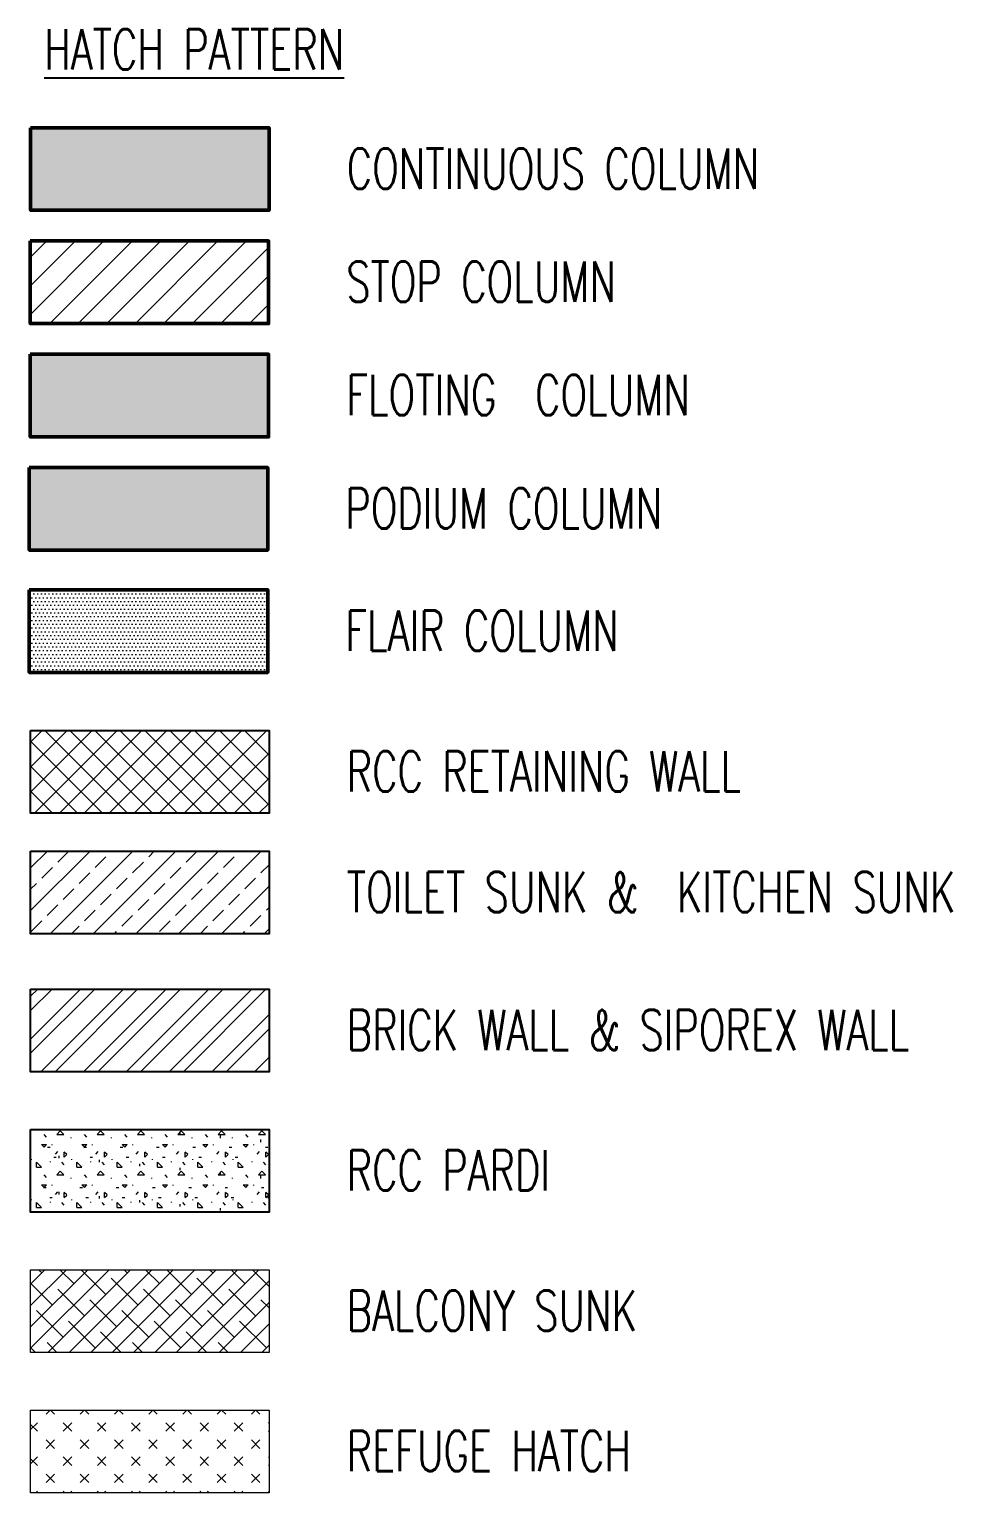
# Model space of a CAD drawing. Extents: x -69352 to 1013721, y -547461 to -186867.
# Drawn here: x 534326 to 545762, y -205006 to -186867 of the extents above; entities that cross this region are included whole.
import ezdxf
from ezdxf.enums import TextEntityAlignment as Align

# ---------------------------------------------------------------- set-up
doc = ezdxf.new("R2010")
doc.units = 0
doc.header["$LTSCALE"] = 500
doc.header["$MEASUREMENT"] = 0
for name, color, linetype in [('S- REFUGE SUNK', 8, 'Continuous'), ('S-BRICK WALL', 5, 'Continuous'), ('S-BRICK WALL HATCH', 5, 'Continuous'), ('S-COLUMN', 1, 'Continuous'), ('S-FLAIR COLUMN', 2, 'Continuous'), ('S-RCC PARDI', 4, 'Continuous'), ('S-RCC PARDI HATCH', 8, 'Continuous'), ('S-RETAINING WALL', 6, 'Continuous'), ('S-RETAINING WALL HATCH', 8, 'Continuous'), ('S-SUNK', 9, 'Continuous'), ('S-TEXT', 2, 'Continuous'), ('S-TITIL', 6, 'Continuous')]:
    doc.layers.add(name, color=color, linetype=linetype)
doc.styles.add('ROMANS', font='simplex.shx', dxfattribs={"width": 0.8, "height": 275})

msp = doc.modelspace()

# ---------------------------------------------------------------- hatches: boundary and pattern name
at = {"layer": 'S- REFUGE SUNK', "lineweight": 0, "ltscale": 0.3}
h = msp.add_hatch(dxfattribs=at)
h.set_pattern_fill('CROSS', color=256, scale=300)
h.set_pattern_definition([(45, (126815.7, 277931.9), (-212.13203, 212.13203), [150, -150]), (135, (126921.76, 277931.9), (-212.13203, -212.13203), [150, -150])])
edge = h.paths.add_edge_path()
edge.add_line((534355.256, -203981.488), (537298.594, -203981.488))
edge.add_line((537298.594, -203981.488), (537298.594, -205005.684))
edge.add_line((537298.594, -205005.684), (534342.946, -205005.684))
edge.add_line((534342.946, -205005.684), (534342.946, -203981.488))
at = {"layer": 'S-BRICK WALL HATCH', "lineweight": 0, "ltscale": 0.3}
h = msp.add_hatch(dxfattribs=at)
h.set_pattern_fill('ANSI32', color=256, scale=1000)
h.set_pattern_definition([(45, (126921.76, 271953.53), (-265.16504, 265.16504), []), (45, (127098.53, 271953.53), (-265.16504, 265.16504), [])])
edge = h.paths.add_edge_path()
edge.add_line((534355.256, -198762.988), (537298.594, -198762.988))
edge.add_line((537298.594, -198762.988), (537298.594, -199787.184))
edge.add_line((537298.594, -199787.184), (534342.946, -199787.184))
edge.add_line((534342.946, -199787.184), (534342.946, -198762.988))
at = {"layer": 'S-RCC PARDI HATCH', "lineweight": 0, "ltscale": 0.3}
h = msp.add_hatch(dxfattribs=at)
h.set_pattern_fill('DOTS', color=256, scale=750)
h.set_pattern_definition([(0, (126921.756, 277931.9), (23.4375, 46.875), [0, -46.875])])
h.paths.add_polyline_path([(534325.818, -193813.79), (534325.818, -194837.986), (537281.466, -194837.986), (537281.466, -193813.79)])
h = msp.add_hatch(dxfattribs=at)
h.set_pattern_fill('CONCRE', color=253, scale=500)
h.set_pattern_definition([(0, (126916.05, 276527.9), (500, 500), [62.5, -437.5]), (90, (126916.05, 276527.9), (-500, 500), [62.5, -437.5]), (135, (126978.55, 276527.9), (-500, 3e-14), [88.38835, -618.71845]), (0, (126978.55, 276809.16), (500, 500), [62.5, -437.5]), (45, (127009.8, 276777.9), (3e-14, 500), [44.19415, -662.9126]), (135, (127009.8, 276777.9), (-500, 3e-14), [44.19415, -662.9126]), (0, (127166.05, 276934.16), (500, 500), [88.38835, -411.61165]), (45, (127166.05, 276934.16), (3e-14, 500), [62.5, -644.6068]), (135, (127254.44, 276934.16), (-500, 3e-14), [62.5, -644.6068]), (90, (127259.8, 276652.9), (-500, 500), [62.5, -437.5]), (45, (127259.8, 276652.9), (3e-14, 500), [44.19415, -662.9126]), (135, (127291.05, 276684.16), (-500, 3e-14), [44.19415, -662.9126]), (0, (126978.55, 276652.9), (500, 500), [31.25, -418.75]), (0, (127353.55, 276777.9), (500, 500), [31.25, -418.75]), (90, (127197.3, 276840.4), (-500, 500), [31.25, -418.75]), (135, (127259.8, 276559.16), (-500, 3e-14), [44.19415, -662.9126]), (135, (127041.05, 276902.9), (-500, 3e-14), [44.19415, -662.9126]), (45, (127150.42, 276691.97), (3e-14, 500), [44.19415, -662.9126]), (90, (127087.9, 276590.4), (-500, 500), [7.8125, -492.1875]), (90, (127111.36, 276801.34), (-500, 500), [7.8125, -492.1875]), (90, (127345.73, 276887.3), (-500, 500), [7.8125, -492.1875]), (90, (127353.55, 276621.66), (-500, 500), [7.8125, -492.1875])])
edge = h.paths.add_edge_path()
edge.add_line((534355.256, -200502.488), (537298.594, -200502.488))
edge.add_line((537298.594, -200502.488), (537298.594, -201526.684))
edge.add_line((537298.594, -201526.684), (534342.946, -201526.684))
edge.add_line((534342.946, -201526.684), (534342.946, -200502.488))
h = msp.add_hatch(dxfattribs=at)
h.set_pattern_fill('ANSI38', color=256, scale=1500)
h.set_pattern_definition([(45, (126921.76, 277931.9), (-132.58252, 132.58252), []), (135, (126921.76, 277931.9), (-397.747564, 132.58252), [468.75, -281.25])])
edge = h.paths.add_edge_path()
edge.add_line((534355.256, -202241.988), (537298.594, -202241.988))
edge.add_line((537298.594, -202241.988), (537298.594, -203266.184))
edge.add_line((537298.594, -203266.184), (534342.946, -203266.184))
edge.add_line((534342.946, -203266.184), (534342.946, -202241.988))
at = {"layer": 'S-RETAINING WALL HATCH', "lineweight": 0, "ltscale": 0.3}
h = msp.add_hatch(color=256, dxfattribs=at)
h.dxf.hatch_style = 1
edge = h.paths.add_edge_path()
edge.add_line((534344.756, -188086.437), (537298.594, -188086.437))
edge.add_line((537298.594, -188086.437), (537298.594, -189110.633))
edge.add_line((537298.594, -189110.633), (534342.946, -189110.633))
edge.add_line((534342.946, -189110.633), (534342.946, -188086.437))
h = msp.add_hatch(dxfattribs=at)
h.set_pattern_fill('ANSI31', color=256, scale=2000)
h.set_pattern_definition([(45, (126921.76, 277931.9), (-176.7767, 176.7767), [])])
h.paths.add_polyline_path([(534337.236, -189490.431), (534337.236, -190514.627), (537292.884, -190514.627), (537292.884, -189490.431)])
h = msp.add_hatch(color=256, dxfattribs=at)
h.dxf.hatch_style = 1
h.paths.add_polyline_path([(534337.236, -190894.425), (534337.236, -191918.621), (537292.884, -191918.621), (537292.884, -190894.425)])
h = msp.add_hatch(color=256, dxfattribs=at)
h.dxf.hatch_style = 1
h.paths.add_polyline_path([(534325.818, -192298.42), (534325.818, -193322.615), (537281.466, -193322.615), (537281.466, -192298.42)])
h = msp.add_hatch(dxfattribs=at)
h.set_pattern_fill('ANSI37', color=256, scale=1750)
h.set_pattern_definition([(45, (126921.76, 277931.9), (-154.67961, 154.67961), []), (135, (126921.76, 277931.9), (-154.67961, -154.67961), [])])
edge = h.paths.add_edge_path()
edge.add_line((534335.756, -195559.397), (537298.594, -195559.397))
edge.add_line((537298.594, -195559.397), (537298.594, -196583.592))
edge.add_line((537298.594, -196583.592), (534342.946, -196583.592))
edge.add_line((534342.946, -196583.592), (534342.946, -195559.397))
at = {"layer": 'S-SUNK', "lineweight": 0, "ltscale": 0.3}
h = msp.add_hatch(dxfattribs=at)
h.set_pattern_fill('ANSI33', color=256, scale=1500)
h.set_pattern_definition([(45, (126921.76, 271953.53), (-265.16504, 265.16504), []), (45, (127186.92, 271953.53), (-265.16504, 265.16504), [187.5, -93.75])])
edge = h.paths.add_edge_path()
edge.add_line((534355.256, -197053.988), (537298.594, -197053.988))
edge.add_line((537298.594, -197053.988), (537298.594, -198078.184))
edge.add_line((537298.594, -198078.184), (534342.946, -198078.184))
edge.add_line((534342.946, -198078.184), (534342.946, -197053.988))

# ---------------------------------------------------------------- linework, layer by layer
at = {"layer": 'S- REFUGE SUNK', "lineweight": 0, "ltscale": 0.3}
msp.add_lwpolyline([(534342.946, -203981.488), (537298.594, -203981.488), (537298.594, -205005.684), (534342.946, -205005.684)], close=True, dxfattribs=at)
at = {"layer": 'S-BRICK WALL'}
msp.add_lwpolyline([(534342.946, -198762.988), (537298.594, -198762.988), (537298.594, -199787.184), (534342.946, -199787.184)], close=True, dxfattribs=at)
at = {"layer": 'S-COLUMN', "lineweight": 50}
for points in [[(534342.946, -188086.437), (537298.594, -188086.437), (537298.594, -189110.633), (534342.946, -189110.633)], [(534337.236, -189490.431), (537292.884, -189490.431), (537292.884, -190514.627), (534337.236, -190514.627)]]:
    msp.add_lwpolyline(points, close=True, dxfattribs=at)
at = {"layer": 'S-COLUMN', "color": 3, "lineweight": 50}
msp.add_lwpolyline([(534337.236, -190894.425), (537292.884, -190894.425), (537292.884, -191918.621), (534337.236, -191918.621)], close=True, dxfattribs=at)
at = {"layer": 'S-COLUMN', "color": 30, "lineweight": 50}
msp.add_lwpolyline([(534325.818, -192298.42), (537281.466, -192298.42), (537281.466, -193322.615), (534325.818, -193322.615)], close=True, dxfattribs=at)
at = {"layer": 'S-FLAIR COLUMN', "color": 2, "lineweight": 50}
msp.add_lwpolyline([(534325.818, -193813.79), (537281.466, -193813.79), (537281.466, -194837.986), (534325.818, -194837.986)], close=True, dxfattribs=at)
at = {"layer": 'S-RCC PARDI'}
msp.add_lwpolyline([(534342.946, -200502.488), (537298.594, -200502.488), (537298.594, -201526.684), (534342.946, -201526.684)], close=True, dxfattribs=at)
at = {"layer": 'S-RCC PARDI HATCH', "lineweight": 0, "ltscale": 0.3}
msp.add_lwpolyline([(534342.946, -202241.988), (537298.594, -202241.988), (537298.594, -203266.184), (534342.946, -203266.184)], close=True, dxfattribs=at)
at = {"layer": 'S-RETAINING WALL'}
msp.add_lwpolyline([(534342.946, -195559.397), (537298.594, -195559.397), (537298.594, -196583.592), (534342.946, -196583.592)], close=True, dxfattribs=at)
at = {"layer": 'S-SUNK'}
msp.add_lwpolyline([(534342.946, -197053.988), (537298.594, -197053.988), (537298.594, -198078.184), (534342.946, -198078.184)], close=True, dxfattribs=at)

# ---------------------------------------------------------------- texts
at = {"layer": 'S-TEXT', "style": 'ROMANS', "width": 0.7}
for s, p in [('CONTINUOUS COLUMN', (538261.756, -188842.647)), ('STOP COLUMN', (538256.047, -190246.642)), ('FLOTING  COLUMN', (538256.047, -191650.636)), ('PODIUM COLUMN', (538244.629, -193054.63)), ('FLAIR COLUMN', (538244.629, -194570.001)), ('RCC RETAINING WALL', (538261.756, -196315.607)), ('TOILET SUNK &  KITCHEN SUNK', (538261.756, -197810.199)), ('BRICK WALL & SIPOREX WALL', (538261.756, -199519.199)), ('RCC PARDI', (538261.756, -201258.699)), ('BALCONY SUNK', (538261.756, -202998.199)), ('REFUGE HATCH', (538261.756, -204737.699))]:
    msp.add_text(s, height=500, dxfattribs=at).set_placement(p)
at = {"layer": 'S-TITIL', "style": 'ROMANS', "width": 0.7}
msp.add_text('%%UHATCH PATTERN', height=500, dxfattribs=at).set_placement((536370.884, -187116.718, 0), align=Align.MIDDLE_CENTER)

doc.saveas('drawing.dxf')
